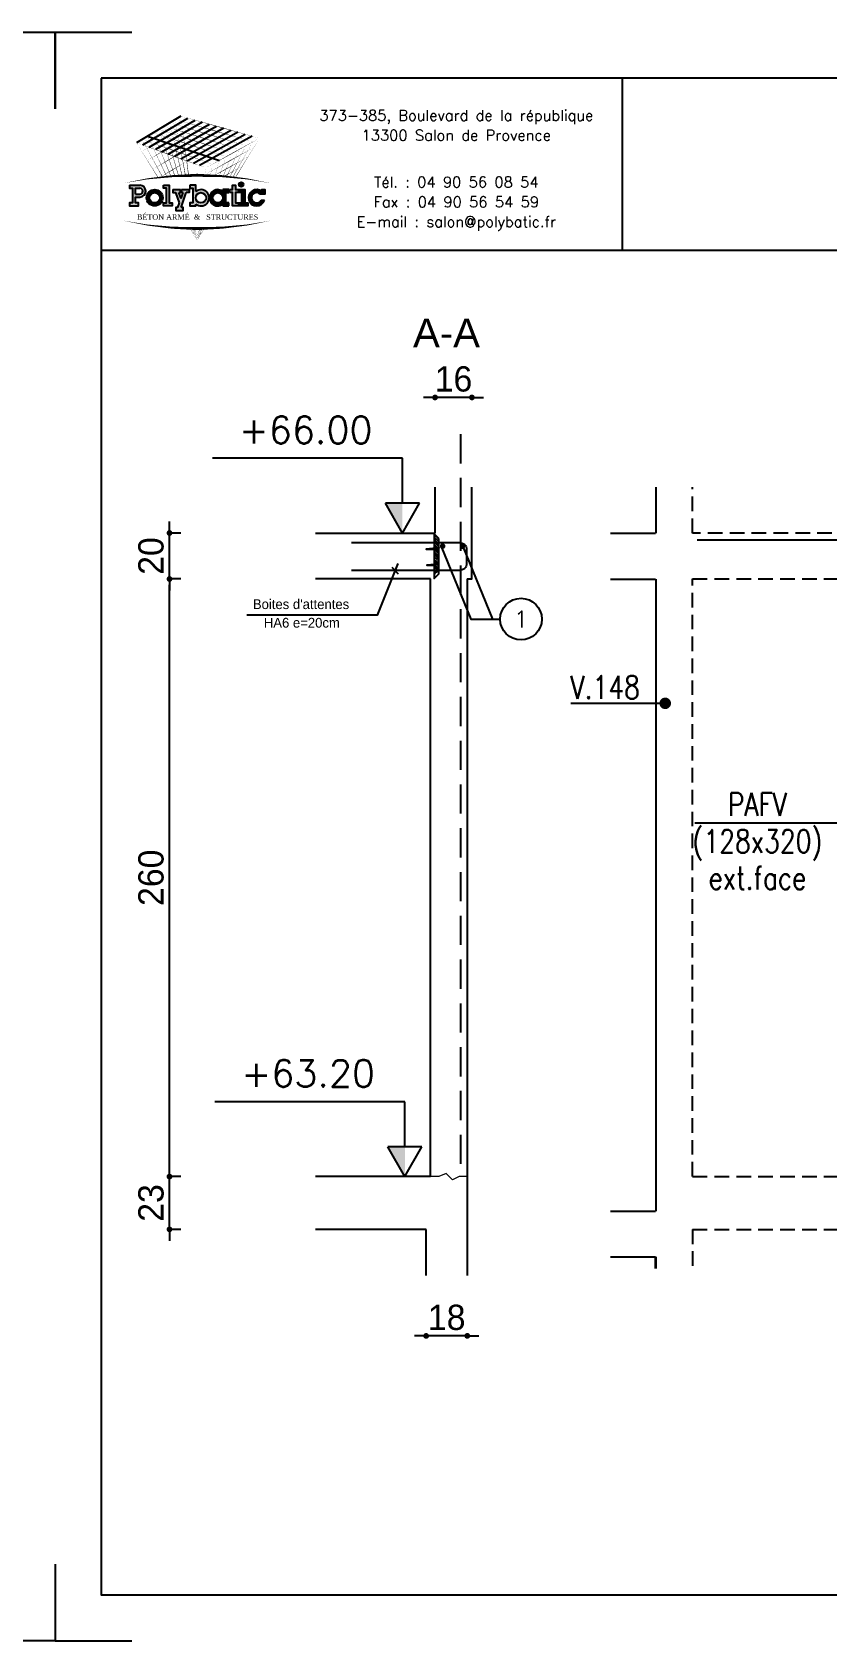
# Model space of a CAD drawing. Header units: metres. Extents: x -5618 to 118954, y -306 to 4637.
# Drawn here: x 38172 to 38519, y 894 to 1594 of the extents above; entities that cross this region are included whole.
import ezdxf
from ezdxf.enums import TextEntityAlignment as Align

# ---------------------------------------------------------------- set-up
doc = ezdxf.new("R2010")
doc.units = ezdxf.units.M
doc.linetypes.add('CACHE', pattern=[9.525, 6.35, -3.175])
doc.linetypes.add('CACHEX2', pattern=[19.05, 12.7, -6.35])
for name, color, linetype in [('COTATION', 1, 'Continuous'), ('GO-CARTOUCHE', 7, 'Continuous'), ('GO-FER-HA', 140, 'Continuous'), ('GO-TEXTE', 9, 'Continuous'), ('K_ENT_M_Building_V.76', 7, 'Continuous'), ('STR_COTATION', 1, 'Continuous'), ('STR_STA', 30, 'Continuous'), ('STR_TS', 22, 'Continuous'), ('STR_TS_TXT', 7, 'Continuous'), ('STR_VOI-POT', 6, 'Continuous')]:
    doc.layers.add(name, color=color, linetype=linetype)
doc.layers.add('Kofragna_forma', color=7, linetype='Continuous', lineweight=70)
doc.styles.add('GrDimensions', font='simplex.shx')
doc.styles.add('Lucida', font='LSANSI.TTF')
doc.styles.add('POLYBATIC', font='TIMES.TTF')
doc.styles.add('schéma', font='simplex.shx')
doc.styles.add('TEXTE', font='romans.shx')
doc.styles.add('TEXTE TS', font='romans.shx', dxfattribs={"width": 0.7, "oblique": 15})
doc.styles.add('TEXTEBA', font='ARIAL.TTF')
doc.dimstyles.new('COUPE-20', dxfattribs={"dimscale": 0.5, "dimtxt": 22, "dimasz": 5, "dimexe": 0.05, "dimexo": 0, "dimgap": 5, "dimtad": 1, "dimdec": 0, "dimdsep": 46, "dimtxsty": 'Standard', "dimblk1": 'DOT', "dimblk2": 'DOT', "dimsah": 1, "dimcen": 0, "dimdle": 150, "dimclrd": 1, "dimclre": 1, "dimclrt": 7, "dimadec": 0, "dimazin": 0, "dimtfac": 1, "dimtdec": 0, "dimtix": 1, "dimtmove": 2, "dimatfit": 3, "dimldrblk": 'DOT', "dimfxl": 0, "dimtvp": 1, "dimtolj": 1, "dimtzin": 0, "dimarcsym": 0})

# ---------------------------------------------------------------- blocks, each defined once
blk = doc.blocks.new('A$C492E529B')
h = blk.add_hatch(color=256)
h.paths.add_polyline_path([(-1.983, 0.1), (-2.083, 0.1), (-2.083, 0.3), (-1.933, 0.3, 1), (-1.933, 0.7), (-2.283, 0.7), (-2.283, 0.6), (-2.183, 0.6), (-2.183, 0.1), (-2.283, 0.1), (-2.283, 0), (-1.983, 0)])
h.paths.add_polyline_path([(-2.083, 0.4), (-2.083, 0.6), (-1.933, 0.6, -1), (-1.933, 0.4)], flags=16)
h = blk.add_hatch(color=256)
h.paths.add_polyline_path([(-1.158, 0.275, 1), (-1.708, 0.275, 1)])
h.paths.add_polyline_path([(-1.608, 0.275, -1), (-1.258, 0.275, -1)], flags=16)
for color, points in [(256, [(-0.938, 0.7), (-1.138, 0.7), (-1.138, 0.6), (-1.038, 0.6), (-1.038, 0.1), (-1.138, 0.1), (-1.138, 0), (-0.838, 0), (-0.838, 0.1), (-0.938, 0.1)]), (256, [(-0.367, 0.45), (-0.268, 0.45), (-0.268, 0.55), (-0.523, 0.55), (-0.523, 0.45), (-0.473, 0.45), (-0.543, 0.253), (-0.612, 0.45), (-0.562, 0.45), (-0.562, 0.55), (-0.818, 0.55), (-0.818, 0.45), (-0.718, 0.45), (-0.595, 0.101), (-0.648, -0.05), (-0.718, -0.05), (-0.718, -0.15), (-0.468, -0.15), (-0.468, -0.05), (-0.543, -0.05)]), (256, [(1.393, 0.55), (1.292, 0.55), (1.292, 0.7), (1.193, 0.7), (1.193, 0.55), (1.093, 0.55), (1.093, 0.45), (1.193, 0.45), (1.193, 0), (1.393, 0), (1.393, 0.1), (1.292, 0.1), (1.292, 0.45), (1.393, 0.45)]), (140, [(1.413, 0.725, 1), (1.563, 0.725, 1)]), (256, [(1.613, 0.55), (1.413, 0.55), (1.413, 0.45), (1.513, 0.45), (1.513, 0.1), (1.413, 0.1), (1.413, 0), (1.712, 0), (1.712, 0.1), (1.613, 0.1)]), (256, [(2.13, 0.4), (2.283, 0.4), (2.283, 0.55), (2.183, 0.55), (2.183, 0.487, 3.359496), (2.272, 0.2), (2.166, 0.2, -3.125802)])]:
    blk.add_hatch(color=color).paths.add_polyline_path(points)
h = blk.add_hatch(color=256)
h.paths.add_polyline_path([(-0.047, 0.487), (-0.047, 0.7), (-0.248, 0.7), (-0.248, 0.6), (-0.147, 0.6), (-0.147, 0.1), (-0.248, 0.1), (-0.248, 0), (-0.047, 0), (-0.047, 0.063, 2.12132)])
h.paths.add_polyline_path([(-0.047, 0.275, -1), (0.303, 0.275, -1)], flags=16)
h = blk.add_hatch(color=256)
h.paths.add_polyline_path([(1.073, 0.1), (0.973, 0.1), (0.973, 0.45), (1.073, 0.45), (1.073, 0.55), (0.873, 0.55), (0.873, 0.487, 2.12132), (0.873, 0.063), (0.873, 0), (1.073, 0)])
h.paths.add_polyline_path([(0.523, 0.275, -1), (0.873, 0.275, -1)], flags=16)
for p, q in [((0.873, 0.55), (0.873, 0.487)), ((1.073, 0.55), (0.873, 0.55)), ((1.073, 0.45), (1.073, 0.55)), ((-0.595, 0.101), (-0.718, 0.45)), ((-0.648, -0.05), (-0.595, 0.101)), ((-0.543, 0.253), (-0.612, 0.45)), ((-0.543, -0.05), (-0.367, 0.45)), ((-0.543, 0.253), (-0.473, 0.45)), ((0.873, 0.063), (0.873, 0)), ((0.973, 0.1), (0.973, 0.45)), ((0.973, 0.45), (1.073, 0.45)), ((1.073, 0.1), (0.973, 0.1)), ((1.073, 0), (1.073, 0.1)), ((2.166, 0.2), (2.272, 0.2)), ((0.873, 0), (1.073, 0))]:
    blk.add_line(p, q)
for points in [[(-2.283, 0.7), (-1.933, 0.7)], [(-2.283, 0.7), (-2.283, 0.6), (-2.183, 0.6), (-2.183, 0.1), (-2.283, 0.1), (-2.283, 0), (-1.983, 0), (-1.983, 0.1), (-2.083, 0.1), (-2.083, 0.3), (-1.933, 0.3)], [(-2.083, 0.4), (-2.083, 0.6), (-1.933, 0.6)], [(-1.138, 0.7), (-0.938, 0.7), (-0.938, 0.1), (-0.838, 0.1), (-0.838, 0), (-1.138, 0), (-1.138, 0.1), (-1.038, 0.1), (-1.038, 0.6), (-1.138, 0.6), (-1.138, 0.7)], [(-0.818, 0.55), (-0.562, 0.55)], [(-0.818, 0.55), (-0.818, 0.45), (-0.718, 0.45)], [(-0.612, 0.45), (-0.562, 0.45), (-0.562, 0.55)], [(-0.523, 0.55), (-0.268, 0.55), (-0.268, 0.45), (-0.367, 0.45)], [(-0.473, 0.45), (-0.523, 0.45), (-0.523, 0.55)], [(-0.248, 0.7), (-0.248, 0.6), (-0.147, 0.6), (-0.147, 0.1), (-0.248, 0.1), (-0.248, 0), (-0.047, 0), (-0.047, 0.063)], [(-0.047, 0.487), (-0.047, 0.7), (-0.248, 0.7)], [(1.093, 0.55), (1.193, 0.55), (1.193, 0.7), (1.292, 0.7), (1.292, 0.55), (1.393, 0.55), (1.393, 0.45), (1.292, 0.45), (1.292, 0.1), (1.393, 0.1), (1.393, 0), (1.193, 0), (1.193, 0.45), (1.093, 0.45)], [(1.093, 0.45), (1.093, 0.55)], [(1.413, 0.45), (1.413, 0.55), (1.613, 0.55), (1.613, 0.1), (1.712, 0.1), (1.712, 0), (1.413, 0), (1.413, 0.1), (1.513, 0.1), (1.513, 0.45), (1.413, 0.45)], [(2.183, 0.487), (2.183, 0.55), (2.283, 0.55), (2.283, 0.4), (2.13, 0.4)], [(-2.083, 0.4), (-1.933, 0.4)], [(-0.648, -0.05), (-0.718, -0.05), (-0.718, -0.15), (-0.468, -0.15), (-0.468, -0.05), (-0.543, -0.05)]]:
    blk.add_lwpolyline(points)
for centre, radius in [((-1.433, 0.275), 0.275), ((-1.433, 0.275), 0.175), ((0.128, 0.275), 0.175), ((0.698, 0.275), 0.175)]:
    blk.add_circle(centre, radius)
at = {"color": 140}
blk.add_circle((1.488, 0.725), 0.075, dxfattribs=at)
for centre, radius, start, end in [((-1.933, 0.5), 0.2, 270, 90), ((-1.933, 0.5), 0.1, 270, 90), ((0.128, 0.275), 0.275, 230.4788, 129.5212), ((0.698, 0.275), 0.275, 50.4788, 309.5212), ((2.008, 0.275), 0.275, 50.4788, 344.1734), ((2.008, 0.275), 0.175, 45.5847, 334.6231)]:
    blk.add_arc(centre, radius, start, end)
blk = doc.blocks.new('POLYBATIC')
at = {"color": 140}
for p, q in [((-0.43, 3.281), (-1.602, 2.578)), ((-1.435, 2.518), (-0.241, 3.228)), ((-1.268, 2.457), (-0.053, 3.175)), ((0.135, 3.121), (-1.101, 2.397)), ((-0.934, 2.337), (0.323, 3.068)), ((-0.767, 2.276), (0.511, 3.015)), ((-1.309, 2.754), (0.586, 2.109)), ((0.7, 2.962), (-0.6, 2.216)), ((-0.433, 2.156), (0.888, 2.908)), ((1.076, 2.855), (-0.266, 2.095)), ((-0.099, 2.035), (1.264, 2.802)), ((1.452, 2.749), (0.067, 1.974))]:
    blk.add_line(p, q, dxfattribs=at)
for points in [[(-1.016, 2.93, 0.0156, 0, 0), (-0.43, 3.281, 0, 0, 0)], [(-0.391, 2.983, 0, 0.0156, 0), (-0.923, 2.663, 0, 0, 0)], [(0.122, 2.71, 0.0156, 0, 0), (-0.869, 3.018, 0, 0, 0)], [(-0.491, 1.706, 0.0136, 0, 0), (-0.869, 3.018, 0, 0, 0)], [(-0.838, 2.873, 0.0156, 0, 0), (-0.241, 3.228, 0, 0, 0)], [(0.283, 2.803, 0.0156, 0, 0), (-0.723, 3.105, 0, 0, 0)], [(-0.398, 1.71, 0.014, 0, 0), (-0.723, 3.105, 0, 0, 0)], [(-0.661, 2.816, 0.0156, 0, 0), (-0.053, 3.175, 0, 0, 0)], [(0.444, 2.896, 0.0156, 0, 0), (-0.576, 3.193, 0, 0, 0)], [(-0.309, 1.714, 0.0145, 0, 0), (-0.576, 3.193, 0, 0, 0)], [(-0.483, 2.759, 0.0156, 0, 0), (0.135, 3.121, 0, 0, 0)], [(0.605, 2.988, 0.0156, 0, 0), (-0.43, 3.281, 0, 0, 0)], [(-0.225, 1.716, 0.0149, 0, 0), (-0.43, 3.281, 0, 0, 0)], [(-0.305, 2.702, 0.0156, 0, 0), (0.323, 3.068, 0, 0, 0)], [(-0.128, 2.646, 0.0156, 0, 0), (0.511, 3.015, 0, 0, 0)], [(1.641, 2.695, 0, 0.0156, 0), (0.605, 2.988, 0, 0, 0)], [(-1.602, 2.578, 0, 0.0156, 0), (-1.016, 2.93, 0, 0, 0)], [(-0.684, 2.246, 0.0156, 0, 0), (-1.602, 2.578, 0, 0, 0)], [(-1.031, 1.66, 0.0111, 0, 0), (-1.602, 2.578, 0, 0, 0)], [(-1.456, 2.344, 0, 0.0156, 0), (-0.923, 2.663, 0, 0, 0)], [(-0.522, 2.339, 0.0156, 0, 0), (-1.455, 2.666, 0, 0, 0)], [(-0.913, 1.673, 0.0116, 0, 0), (-1.455, 2.666, 0, 0, 0)], [(-1.435, 2.518, 0, 0.0156, 0), (-0.838, 2.873, 0, 0, 0)], [(-0.361, 2.432, 0.0156, 0, 0), (-1.309, 2.754, 0, 0, 0)], [(-0.8, 1.684, 0.0121, 0, 0), (-1.309, 2.754, 0, 0, 0)], [(-1.268, 2.457, 0, 0.0156, 0), (-0.661, 2.816, 0, 0, 0)], [(-0.2, 2.524, 0.0156, 0, 0), (-1.162, 2.842, 0, 0, 0)], [(-0.692, 1.693, 0.0126, 0, 0), (-1.162, 2.842, 0, 0, 0)], [(-1.101, 2.397, 0, 0.0156, 0), (-0.483, 2.759, 0, 0, 0)], [(-0.039, 2.617, 0.0156, 0, 0), (-1.016, 2.93, 0, 0, 0)], [(-0.589, 1.7, 0.0131, 0, 0), (-1.016, 2.93, 0, 0, 0)], [(-0.934, 2.337, 0, 0.0156, 0), (-0.305, 2.702, 0, 0, 0)], [(-0.352, 2.685, 0, 0.0156, 0), (-0.831, 2.397, 0, 0, 0)], [(-0.767, 2.276, 0, 0.0156, 0), (-0.128, 2.646, 0, 0, 0)], [(-0.6, 2.216, 0, 0.0156, 0), (0.05, 2.589, 0, 0, 0)], [(0.937, 2.305, 0, 0.0156, 0), (-0.039, 2.617, 0, 0, 0)], [(0.05, 2.589, 0.0156, 0, 0), (0.7, 2.962, 0, 0, 0)], [(1.113, 2.402, 0, 0.0156, 0), (0.122, 2.71, 0, 0, 0)], [(0.227, 2.532, 0.0156, 0, 0), (0.888, 2.908, 0, 0, 0)], [(1.289, 2.5, 0, 0.0156, 0), (0.283, 2.803, 0, 0, 0)], [(0.405, 2.475, 0.0156, 0, 0), (1.076, 2.855, 0, 0, 0)], [(1.465, 2.598, 0, 0.0156, 0), (0.444, 2.896, 0, 0, 0)], [(0.582, 2.418, 0.0156, 0, 0), (1.264, 2.802, 0, 0, 0)], [(0.76, 2.362, 0.0156, 0, 0), (1.452, 2.749, 0, 0, 0)], [(0.937, 2.305, 0.0156, 0, 0), (1.641, 2.695, 0, 0, 0)], [(0.942, 1.67, 0.0112, 0, 0), (1.465, 2.598, 0, 0, 0)], [(1.012, 1.663, 0.012, 0, 0), (1.641, 2.695, 0, 0, 0)], [(-1.31, 2.109, 0, 0.0156, 0), (-0.831, 2.397, 0, 0, 0)], [(-1.165, 1.875, 0, 0.0156, 0), (-0.739, 2.131, 0, 0, 0)], [(-0.312, 2.386, 0, 0.0156, 0), (-0.739, 2.131, 0, 0, 0)], [(0.234, 1.914, 0, 0.0156, 0), (-0.684, 2.246, 0, 0, 0)], [(0.41, 2.012, 0, 0.0156, 0), (-0.522, 2.339, 0, 0, 0)], [(-0.433, 2.156, 0, 0.0156, 0), (0.227, 2.532, 0, 0, 0)], [(0.586, 2.109, 0, 0.0156, 0), (-0.361, 2.432, 0, 0, 0)], [(-0.266, 2.095, 0, 0.0156, 0), (0.405, 2.475, 0, 0, 0)], [(0.762, 2.207, 0, 0.0156, 0), (-0.2, 2.524, 0, 0, 0)], [(-0.099, 2.035, 0, 0.0156, 0), (0.582, 2.418, 0, 0, 0)], [(0.067, 1.974, 0, 0.0156, 0), (0.76, 2.362, 0, 0, 0)], [(0.234, 1.914, 0, 0.0156, 0), (0.937, 2.305, 0, 0, 0)], [(0.587, 1.7, 0.00718, 0, 0), (0.762, 2.207, 0, 0, 0)], [(0.689, 1.693, 0.0083, 0, 0), (0.937, 2.305, 0, 0, 0)], [(0.765, 1.884, 0.0156, 0, 0), (1.342, 2.205, 0, 0, 0)], [(0.781, 1.685, 0.00933, 0, 0), (1.113, 2.402, 0, 0, 0)], [(0.852, 2.095, 0.0156, 0, 0), (1.491, 2.45, 0, 0, 0)], [(0.865, 1.678, 0.0103, 0, 0), (1.289, 2.5, 0, 0, 0)], [(-1.953, 1.508, 0, 0.0781, -0.053843), (0, 1.719, 0, 0, 0)], [(-1.019, 1.641, 0, 0.0156, 0), (-0.646, 1.864, 0, 0, 0)], [(-0.273, 2.088, 0, 0.0156, 0), (-0.646, 1.864, 0, 0, 0)], [(-0.234, 1.79, 0, 0.00638, 0), (-0.365, 1.711, 0, 0.00638, 0)], [(1.953, 1.508, 0, 0.0781, 0.053843), (0, 1.719, 0, 0, 0)], [(0.213, 1.74, 0, 0.0156, 0), (0.852, 2.095, 0, 0, 0)], [(0.21, 1.716, 0.00323, 0, 0), (0.234, 1.914, 0, 0, 0)], [(0.349, 1.712, 0.00465, 0, 0), (0.41, 2.012, 0, 0, 0)], [(0.447, 1.708, 0.00693, 0.0156, 0), (0.767, 1.886, 0, 0, 0)], [(0.474, 1.706, 0.00597, 0, 0), (0.586, 2.109, 0, 0, 0)], [(0.68, 1.675, 0.0156, 0, 0), (1.193, 1.96, 0, 0, 0)], [(0.96, 1.668, 0.00293, 0, 0), (1.044, 1.715, 0, 0, 0)], [(-1.953, 0.523, 0, 0.0781, 0.053843), (0, 0.312, 0, 0, 0)], [(1.953, 0.523, 0, 0.0781, -0.053843), (0, 0.312, 0, 0, 0)], [(0, 0, 0, 0.00381, 0), (-0.195, 0.315, 0, 0.00381, 0)], [(0, 0, 0, 0.00368, 0), (-0.171, 0.314, 0, 0.00368, 0)], [(0, 0, 0, 0.00356, 0), (-0.149, 0.314, 0, 0.00356, 0)], [(0, 0, 0, 0.00345, 0), (-0.128, 0.313, 0, 0.00345, 0)], [(0, 0, 0, 0.00334, 0), (-0.109, 0.313, 0, 0.00334, 0)], [(0, 0, 0, 0.00324, 0), (-0.09, 0.313, 0, 0.00324, 0)], [(0, 0, 0, 0.00315, 0), (-0.073, 0.313, 0, 0.00315, 0)], [(0, 0, 0, 0.00306, 0), (-0.056, 0.313, 0, 0.00306, 0)], [(0, 0, 0, 0.00306, 0), (-0.056, 0.313, 0, 0.00306, 0)], [(0, 0, 0, 0.00298, 0), (-0.041, 0.313, 0, 0.00298, 0)], [(0, 0, 0, 0.0051, 0), (0.038, 0.313, 0, 0.0051, 0)], [(0, 0, 0, 0.00425, 0), (0.127, 0.313, 0, 0.00425, 0)], [(0, 0, 0, 0.00408, 0), (0.145, 0.314, 0, 0.00408, 0)], [(0, 0, 0, 0.00392, 0), (0.162, 0.314, 0, 0.00392, 0)], [(0, 0, 0, 0.00378, 0), (0.177, 0.314, 0, 0.00378, 0)], [(0, 0, 0, 0.00365, 0), (0.191, 0.315, 0, 0.00365, 0)], [(0, 0, 0, 0.00486, 0), (0.064, 0.313, 0, 0.00486, 0)], [(0, 0, 0, 0.00464, 0), (0.087, 0.313, 0, 0.00464, 0)], [(0, 0, 0, 0.00443, 0), (0.108, 0.313, 0, 0.00443, 0)]]:
    blk.add_lwpolyline(points, format="xyseb", dxfattribs=at)
at = {"color": 5, "xscale": 0.78125, "yscale": 0.78125, "zscale": 0.78125}
blk.add_blockref('A$C492E529B', (0, 0.91), dxfattribs=at)
at = {"lineweight": 60, "style": 'POLYBATIC'}
for s, p in [('BÉTON ARMÉ', (-1.587, 0.547)), ('STRUCTURES', (0.24, 0.547))]:
    blk.add_text(s, height=0.1406, dxfattribs=at).set_placement(p)
at = {"color": 140, "style": 'POLYBATIC'}
blk.add_text('&', height=0.141, dxfattribs=at).set_placement((0, 0.547), align=Align.CENTER)
blk = doc.blocks.new('ime')
at = {"layer": 'COTATION', "const_width": 2.5}
blk.add_lwpolyline([(1.25, 0, -1), (-1.25, 0, -1)], format="xyb", close=True, dxfattribs=at)
at = {"layer": 'COTATION'}
blk.add_lwpolyline([(41.09, 0), (0, 0)], dxfattribs=at)
at = {"layer": 'COTATION', "color": 7, "style": 'TEXTE TS', "width": 0.8}
blk.add_attdef('NAME', (9.08, 2), '', height=10, dxfattribs=at)
blk = doc.blocks.new('_DOT')
at = {"color": 0, "linetype": 'ByBlock'}
blk.add_line((-0.5, 0), (-1, 0), dxfattribs=at)
at = {"color": 0, "linetype": 'ByBlock', "const_width": 0.5}
blk.add_lwpolyline([(-0.25, 0, 1), (0.25, 0, 1)], format="xyb", close=True, dxfattribs=at)
blk = doc.blocks.new('*D974')
at = {"layer": 'COTATION', "color": 1, "lineweight": -2, "ltscale": 4.5}
for p, q in [((38232.23, 1098.29), (38232.23, 1100.79)), ((38237.23, 1095.79), (38232.2, 1095.79)), ((38232.23, 1072.79), (38232.23, 1095.79)), ((38237.23, 1072.79), (38232.2, 1072.79)), ((38232.23, 1070.29), (38232.23, 1067.79))]:
    blk.add_line(p, q, dxfattribs=at)
at = {"layer": 'DEFPOINTS', "color": 0, "lineweight": -3, "ltscale": 4.5}
for p in [(38232.23, 1095.79), (38295.79, 1095.79), (38295.79, 1072.79)]:
    blk.add_point(p, dxfattribs=at)
at = {"layer": 'COTATION', "color": 1, "lineweight": -2, "ltscale": 4.5, "xscale": 2.5, "yscale": 2.5, "zscale": 2.5}
for p, rotation in [((38232.23, 1095.79), 270), ((38232.23, 1072.79), 90)]:
    blk.add_blockref('_DOT', p, dxfattribs=dict(at, rotation=rotation))
at = {"layer": 'COTATION', "color": 7, "lineweight": -3, "ltscale": 4.5, "insert": (38224.23, 1084.29), "char_height": 11, "attachment_point": 5, "rotation": 90}
blk.add_mtext('\\A1;23', dxfattribs=at)
blk = doc.blocks.new('*D975')
at = {"layer": 'COTATION', "color": 1, "lineweight": -2, "ltscale": 4.5}
for p, q in [((38237.23, 1355.79), (38232.2, 1355.79)), ((38232.23, 1098.29), (38232.23, 1353.29)), ((38237.23, 1095.79), (38232.2, 1095.79))]:
    blk.add_line(p, q, dxfattribs=at)
at = {"layer": 'DEFPOINTS', "color": 0, "lineweight": -3, "ltscale": 4.5}
for p in [(38232.23, 1355.79), (38295.79, 1355.79), (38295.79, 1095.79)]:
    blk.add_point(p, dxfattribs=at)
at = {"layer": 'COTATION', "color": 1, "lineweight": -2, "ltscale": 4.5, "xscale": 2.5, "yscale": 2.5, "zscale": 2.5}
for p, rotation in [((38232.23, 1355.79), 90), ((38232.23, 1095.79), 270)]:
    blk.add_blockref('_DOT', p, dxfattribs=dict(at, rotation=rotation))
at = {"layer": 'COTATION', "color": 7, "lineweight": -3, "ltscale": 4.5, "insert": (38224.23, 1225.79), "char_height": 11, "attachment_point": 5, "rotation": 90}
blk.add_mtext('\\A1;260', dxfattribs=at)
blk = doc.blocks.new('*D976')
at = {"layer": 'COTATION', "color": 1, "lineweight": -2, "ltscale": 4.5}
for p, q in [((38232.23, 1378.29), (38232.23, 1380.79)), ((38237.23, 1375.79), (38232.2, 1375.79)), ((38232.23, 1355.79), (38232.23, 1375.79)), ((38237.23, 1355.79), (38232.2, 1355.79)), ((38232.23, 1353.29), (38232.23, 1350.79))]:
    blk.add_line(p, q, dxfattribs=at)
at = {"layer": 'DEFPOINTS', "color": 0, "lineweight": -3, "ltscale": 4.5}
for p in [(38232.23, 1375.79), (38295.79, 1375.79), (38295.79, 1355.79)]:
    blk.add_point(p, dxfattribs=at)
at = {"layer": 'COTATION', "color": 1, "lineweight": -2, "ltscale": 4.5, "xscale": 2.5, "yscale": 2.5, "zscale": 2.5}
for p, rotation in [((38232.23, 1375.79), 270), ((38232.23, 1355.79), 90)]:
    blk.add_blockref('_DOT', p, dxfattribs=dict(at, rotation=rotation))
at = {"layer": 'COTATION', "color": 7, "lineweight": -3, "ltscale": 4.5, "insert": (38224.23, 1365.79), "char_height": 11, "attachment_point": 5, "rotation": 90}
blk.add_mtext('\\A1;20', dxfattribs=at)
blk = doc.blocks.new('stab')
at = {"layer": 'STR_STA'}
h = blk.add_hatch(dxfattribs=at)
h.set_pattern_fill('ANSI31', color=9, scale=6.075, angle=-540, style=0)
h.set_pattern_definition([(315, (-54992.6584, 395894.73794), (-0.536959212, -0.536959212), [])])
h.paths.add_polyline_path([(8.55, 0), (6.53, -2.03), (4.9, -2.03), (4.9, 0)])
h.paths.add_polyline_path([(4.9, 0), (4.9, -2.03), (1.75, -2.03), (1.95, 0)])
h.paths.add_polyline_path([(1.41, 0), (1.73, -2.03), (-8.03, -2.03), (-7.82, 0)])
h.paths.add_polyline_path([(-8.11, -1.56), (-9.67, 0), (-8.25, 0)])
at = {"layer": 'STR_STA', "color": 1}
blk.add_lwpolyline([(-5.93, 36.01), (-5.93, 0.57), (-5.93, -11.07, 0.414214), (-2.89, -14.1), (3.18, -14.1, 0.414214), (6.22, -11.07), (6.22, 36.01)], format="xyb", dxfattribs=at)
blk.add_lwpolyline([(-7.65, -2.03), (-9.67, 0), (9.67, 0), (7.65, -2.03)], close=True, dxfattribs=at)
blk.add_lwpolyline([(-3.88, 0), (-3.68, -2.22), (-3.09, 3.47), (-3.09, 0), (3.09, 0), (3.42, -2.09), (3.94, 3.21), (3.94, 0)], dxfattribs=at)
at = {"layer": 'STR_STA', "color": 6, "linetype": 'Continuous', "const_width": 1.2}
for points in [[(-3.75, -3.69, -1), (-4.95, -3.69, -1)], [(-3.64, -12.3, -1), (-4.84, -12.3, -1)]]:
    blk.add_lwpolyline(points, format="xyb", close=True, dxfattribs=at)
blk = doc.blocks.new('*D980')
at = {"layer": 'DEFPOINTS', "color": 0, "lineweight": -3, "ltscale": 4.5}
for p in [(38347.79, 1434.77), (38347.79, 1395.79, 187.69), (38363.79, 1395.79, 187.69)]:
    blk.add_point(p, dxfattribs=at)
at = {"layer": 'STR_COTATION', "color": 1, "lineweight": -2, "ltscale": 4.5}
for p, q in [((38345.29, 1434.77), (38342.79, 1434.77)), ((38347.79, 1434.78), (38347.79, 1434.8)), ((38363.79, 1434.77), (38347.79, 1434.77)), ((38363.79, 1434.78), (38363.79, 1434.8)), ((38366.29, 1434.77), (38368.79, 1434.77))]:
    blk.add_line(p, q, dxfattribs=at)
at = {"layer": 'STR_COTATION', "color": 1, "lineweight": -2, "ltscale": 4.5, "xscale": 2.5, "yscale": 2.5, "zscale": 2.5}
blk.add_blockref('_DOT', (38347.79, 1434.77), dxfattribs=at)
at = {"layer": 'STR_COTATION', "color": 1, "lineweight": -2, "ltscale": 4.5, "xscale": 2.5, "yscale": 2.5, "zscale": 2.5, "rotation": 180}
blk.add_blockref('_DOT', (38363.79, 1434.77), dxfattribs=at)
at = {"layer": 'STR_COTATION', "color": 7, "lineweight": -3, "ltscale": 4.5, "insert": (38355.79, 1442.77), "char_height": 11, "attachment_point": 5}
blk.add_mtext('\\A1;16', dxfattribs=at)
blk = doc.blocks.new('*D981')
at = {"layer": 'DEFPOINTS', "color": 0, "lineweight": -3, "ltscale": 4.5}
for p in [(38343.89, 1060.32, 187.69), (38361.79, 1060.32, 187.69), (38343.89, 1026.46)]:
    blk.add_point(p, dxfattribs=at)
at = {"layer": 'STR_COTATION', "color": 1, "lineweight": -2, "ltscale": 4.5}
for p, q in [((38341.39, 1026.46), (38338.89, 1026.46)), ((38361.79, 1026.46), (38343.89, 1026.46)), ((38343.89, 1026.44), (38343.89, 1026.43)), ((38361.79, 1026.44), (38361.79, 1026.43)), ((38364.29, 1026.46), (38366.79, 1026.46))]:
    blk.add_line(p, q, dxfattribs=at)
at = {"layer": 'STR_COTATION', "color": 1, "lineweight": -2, "ltscale": 4.5, "xscale": 2.5, "yscale": 2.5, "zscale": 2.5}
blk.add_blockref('_DOT', (38343.89, 1026.46), dxfattribs=at)
at = {"layer": 'STR_COTATION', "color": 1, "lineweight": -2, "ltscale": 4.5, "xscale": 2.5, "yscale": 2.5, "zscale": 2.5, "rotation": 180}
blk.add_blockref('_DOT', (38361.79, 1026.46), dxfattribs=at)
at = {"layer": 'STR_COTATION', "color": 7, "lineweight": -3, "ltscale": 4.5, "insert": (38352.84, 1034.46), "char_height": 11, "attachment_point": 5}
blk.add_mtext('\\A1;18', dxfattribs=at)
blk = doc.blocks.new('mrega')
at = {"layer": 'STR_TS_TXT', "style": 'TEXTE TS', "width": 0.8}
for tag, p in [('ST10', (14.48, 0)), ('DIM', (14.48, -16)), ('NOTE', (14.48, -32))]:
    blk.add_attdef(tag, text='', height=10, dxfattribs=at).set_placement(p, align=Align.CENTER)

msp = doc.modelspace()

# ---------------------------------------------------------------- linework, layer by layer
at = {"color": 7, "linetype": 'Continuous', "lineweight": -3}
for p, q in [((38340.97, 1388.79, 187.69), (38326.22, 1388.79, 187.69)), ((38333.59, 1375.79, 187.69), (38326.22, 1388.79, 187.69)), ((38340.97, 1388.79, 187.69), (38326.22, 1388.79, 187.69)), ((38333.59, 1375.79, 187.69), (38326.22, 1388.79, 187.69)), ((38333.59, 1375.79, 187.69), (38340.97, 1388.79, 187.69)), ((38333.59, 1375.79, 187.69), (38340.97, 1388.79, 187.69)), ((38342.02, 1108.79, 187.69), (38327.27, 1108.79, 187.69)), ((38334.65, 1095.79, 187.69), (38327.27, 1108.79, 187.69)), ((38342.02, 1108.79, 187.69), (38327.27, 1108.79, 187.69)), ((38334.65, 1095.79, 187.69), (38327.27, 1108.79, 187.69)), ((38334.65, 1095.79, 187.69), (38342.02, 1108.79, 187.69)), ((38334.65, 1095.79, 187.69), (38342.02, 1108.79, 187.69))]:
    msp.add_line(p, q, dxfattribs=at)
for points in [[(38149.15, 1593.71), (38182.48, 1593.71), (38182.48, 1560.38)], [(38182.48, 1560.38), (38182.48, 1593.71), (38215.81, 1593.71)], [(38429.13, 1573.71), (38429.13, 1498.77)], [(39152.39, 1498.77), (38202.48, 1498.77)], [(38182.48, 927.11), (38182.48, 893.78), (38149.15, 893.78)], [(38182.48, 927.11), (38182.48, 893.78), (38215.81, 893.78)]]:
    msp.add_lwpolyline(points)
msp.add_lwpolyline([(38202.48, 1573.71), (38202.48, 913.78), (39152.39, 913.78), (39152.39, 1573.71)], close=True)
at = {"lineweight": 18, "elevation": 187.69}
msp.add_lwpolyline([(38361.79, 1095.79), (38358.33, 1095.79), (38355.31, 1094.36), (38352.56, 1097.13), (38349.4, 1095.79), (38345.79, 1095.79)], dxfattribs=at)
at = {"color": 7, "linetype": 'Continuous', "lineweight": -3}
for points in [[(38326.22, 1388.79, 187.69), (38333.59, 1375.79, 187.69), (38333.59, 1388.76, 187.69)], [(38326.22, 1388.79, 187.69), (38333.59, 1375.79, 187.69), (38333.59, 1388.76, 187.69)], [(38327.27, 1108.79, 187.69), (38334.65, 1095.79, 187.69), (38334.65, 1108.75, 187.69)], [(38327.27, 1108.79, 187.69), (38334.65, 1095.79, 187.69), (38334.65, 1108.75, 187.69)]]:
    msp.add_solid(points, dxfattribs=at)
at = {"layer": 'GO-CARTOUCHE', "color": 2, "ltscale": 3}
msp.add_line((38328.98, 1360.98, 187.69), (38331.79, 1358.01, 187.69), dxfattribs=at)
at = {"layer": 'GO-CARTOUCHE', "color": 2, "ltscale": 3, "elevation": 187.69}
msp.add_lwpolyline([(38331.58, 1362.49), (38322.62, 1340.08), (38265.92, 1340.08)], dxfattribs=at)
at = {"layer": 'GO-FER-HA', "elevation": 187.69}
for points in [[(38350.49, 1369.96), (38363.37, 1338.32), (38376.11, 1338.32)], [(38359.82, 1369.96), (38372.7, 1338.32), (38376.11, 1338.32)]]:
    msp.add_lwpolyline(points, dxfattribs=at)
at = {"layer": 'GO-FER-HA'}
msp.add_circle((38385.17, 1338.32, 187.69), 9.06, dxfattribs=at)
at = {"layer": 'K_ENT_M_Building_V.76', "color": 30, "linetype": 'Continuous', "lineweight": -3}
for p, q in [((38327.09, 1408.29, 187.69), (38250.95, 1408.29, 187.69)), ((38327.09, 1408.29, 187.69), (38250.95, 1408.29, 187.69)), ((38333.59, 1408.29, 187.69), (38327.09, 1408.29, 187.69)), ((38333.59, 1408.29, 187.69), (38327.09, 1408.29, 187.69)), ((38333.59, 1388.79, 187.69), (38333.59, 1408.29, 187.69)), ((38333.59, 1388.79, 187.69), (38333.59, 1408.29, 187.69)), ((38328.15, 1128.29, 187.69), (38252.01, 1128.29, 187.69)), ((38328.15, 1128.29, 187.69), (38252.01, 1128.29, 187.69)), ((38334.65, 1128.29, 187.69), (38328.15, 1128.29, 187.69)), ((38334.65, 1128.29, 187.69), (38328.15, 1128.29, 187.69)), ((38334.65, 1108.79, 187.69), (38334.65, 1128.29, 187.69)), ((38334.65, 1108.79, 187.69), (38334.65, 1128.29, 187.69))]:
    msp.add_line(p, q, dxfattribs=at)
at = {"layer": 'Kofragna_forma', "color": 4, "lineweight": -3}
for p, q in [((38347.79, 1375.79, 187.69), (38347.79, 1395.79, 187.69)), ((38443.84, 1395.79, 187.69), (38443.84, 1375.75, 187.69)), ((38295.79, 1375.79, 187.69), (38347.79, 1375.79, 187.69)), ((38424.05, 1375.75, 187.69), (38443.75, 1375.75, 187.69)), ((38345.79, 1355.79, 187.69), (38295.79, 1355.79, 187.69)), ((38345.79, 1095.79, 187.69), (38345.79, 1355.79, 187.69)), ((38361.79, 1355.79, 187.69), (38361.79, 1052.79, 187.69)), ((38424.05, 1355.75, 187.69), (38443.75, 1355.75, 187.69)), ((38443.84, 1355.75, 187.69), (38443.84, 1156.79, 187.69)), ((38443.84, 1156.79, 187.69), (38443.84, 1080.79, 187.69)), ((38345.79, 1095.79, 187.69), (38295.79, 1095.79, 187.69)), ((38424.05, 1080.79, 187.69), (38443.75, 1080.79, 187.69)), ((38343.89, 1072.79, 187.69), (38295.79, 1072.79, 187.69)), ((38343.89, 1052.79, 187.69), (38343.89, 1072.79, 187.69)), ((38424.05, 1060.79, 187.69), (38443.75, 1060.79, 187.69)), ((38443.75, 1055.79, 187.69), (38443.75, 1060.79, 187.69)), ((38443.84, 1060.79, 187.69), (38443.84, 1055.79, 187.69))]:
    msp.add_line(p, q, dxfattribs=at)
at = {"layer": 'Kofragna_forma', "linetype": 'CACHE', "lineweight": -3}
for p, q in [((38459.84, 1375.79, 187.69), (38459.84, 1395.79, 187.69)), ((39034.79, 1375.79, 187.69), (38459.84, 1375.79, 187.69)), ((38459.84, 1095.79, 187.69), (38459.84, 1355.79, 187.69)), ((38459.84, 1355.79, 187.69), (39034.79, 1355.79, 187.69)), ((38459.84, 1095.79, 187.69), (39034.79, 1095.79, 187.69)), ((38459.84, 1072.79, 187.69), (39034.79, 1072.79, 187.69)), ((38459.84, 1072.79, 187.69), (38459.84, 1055.79, 187.69)), ((38459.84, 1072.79, 187.69), (38459.84, 1055.79, 187.69))]:
    msp.add_line(p, q, dxfattribs=at)
at = {"layer": 'Kofragna_forma', "color": 4, "lineweight": -3, "elevation": 187.69}
msp.add_lwpolyline([(38361.79, 1355.79), (38363.79, 1355.79), (38363.79, 1395.79)], dxfattribs=at)
at = {"layer": 'STR_TS', "color": 3, "elevation": 187.69}
msp.add_lwpolyline([(38460.84, 1249.64), (38588.84, 1249.64)], dxfattribs=at)
at = {"layer": 'STR_VOI-POT'}
msp.add_line((38461.84, 1372.79, 187.69), (39033.79, 1372.79, 187.69), dxfattribs=at)
at = {"layer": 'STR_VOI-POT', "color": 1, "linetype": 'CACHEX2', "elevation": 187.69}
msp.add_lwpolyline([(38358.79, 1418.79), (38358.79, 1095.79)], dxfattribs=at)

# ---------------------------------------------------------------- block references
at = {"xscale": 16.49835000000894, "yscale": 16.49834999989253, "zscale": 16.49835000000003}
msp.add_blockref('POLYBATIC', (38244.25, 1503.09), dxfattribs=at)
at = {"layer": 'COTATION'}
ref = msp.add_blockref('ime', (38447.91, 1301.69, 187.69), dxfattribs=dict(at, xscale=-1))
ref.add_attrib('NAME', 'V.148', (38406.7, 1303.69, 187.69), dxfattribs={"color": 7, "height": 10, "style": 'TEXTE TS', "width": 0.8})
at = {"layer": 'STR_STA', "xscale": -1, "zscale": 0.001000000000004775, "rotation": 90}
msp.add_blockref('stab', (38347.37, 1365.72, 187.69), dxfattribs=at)
at = {"layer": 'STR_TS_TXT'}
msp.add_blockref('mrega', (38473.57, 1252.69, 281.53), dxfattribs=at).add_auto_attribs({'NOTE': 'ext.face', 'ST10': 'PAFV', 'DIM': '(128x320)'})

# ---------------------------------------------------------------- texts
at = {"style": 'schéma'}
for s, p in [('373-385, Boulevard de la république', (38357.01, 1555.18)), ('13300 Salon de Provence', (38357.01, 1546.55)), ('Tél. : 04 90 56 08 54', (38357.01, 1526.16)), ('Fax : 04 90 56 54 59', (38357.01, 1517.53)), ('E-mail : salon@polybatic.fr', (38357.01, 1508.9))]:
    msp.add_text(s, height=4.6662, dxfattribs=at).set_placement(p, align=Align.CENTER)
at = {"layer": 'GO-FER-HA', "style": 'TEXTE'}
msp.add_text('1', height=7.2, dxfattribs=at).set_placement((38385.17, 1338.32, 187.69), align=Align.MIDDLE_CENTER)
at = {"layer": 'GO-TEXTE', "style": 'TEXTEBA'}
msp.add_text('A-A', height=12.497, dxfattribs=at).set_placement((38338.2, 1456.62, 187.69))
at = {"layer": 'GO-TEXTE', "linetype": 'Continuous', "style": 'Lucida'}
for s, p in [("Boites d'attentes", (38268.52, 1342.7, 187.69)), ('HA6 e=20cm', (38273.28, 1334.62, 187.69))]:
    msp.add_text(s, height=4.256, rotation=0.0018, dxfattribs=at).set_placement(p)
at = {"layer": 'K_ENT_M_Building_V.76', "color": 0, "linetype": 'Continuous', "lineweight": -3, "char_height": 11.7, "attachment_point": 9, "style": 'GrDimensions'}
for s, insert in [('+66.00', (38320.59, 1414.79, 187.69)), ('\\A1;+63.20', (38321.65, 1134.79, 187.69))]:
    msp.add_mtext(s, dxfattribs=dict(at, insert=insert))

# ---------------------------------------------------------------- dimensions: what is measured, and where the dimension line sits
at = {"layer": 'COTATION', "lineweight": -3, "ltscale": 4.5}
for base, p1, p2, picture, middle in [((38232.23, 1375.79, 93.84), (38295.79, 1355.79, 93.84), (38295.79, 1375.79, 93.84), '*D976', (38224.23, 1365.79, 93.84)), ((38232.23, 1355.79, 93.84), (38295.79, 1095.79, 93.84), (38295.79, 1355.79, 93.84), '*D975', (38224.23, 1225.79, 93.84)), ((38232.23, 1095.79, 93.84), (38295.79, 1072.79, 93.84), (38295.79, 1095.79, 93.84), '*D974', (38224.23, 1084.29, 93.84))]:
    dim = msp.add_linear_dim(base=base, p1=p1, p2=p2, angle=90, dimstyle='COUPE-20', dxfattribs=at)
    dim.commit()
    dim.dimension.update_dxf_attribs({"geometry": picture, "text_midpoint": middle})
at = {"layer": 'STR_COTATION', "lineweight": -3, "ltscale": 4.5}
for base, p1, p2, picture, middle in [((38347.79, 1434.77), (38363.79, 1395.79, 187.69), (38347.79, 1395.79, 187.69), '*D980', (38355.79, 1442.77)), ((38343.89, 1026.46), (38361.79, 1060.32, 187.69), (38343.89, 1060.32, 187.69), '*D981', (38352.84, 1034.46))]:
    dim = msp.add_linear_dim(base=base, p1=p1, p2=p2, angle=180, dimstyle='COUPE-20', override={"dimfxl": 0.1}, dxfattribs=at)
    dim.commit()
    dim.dimension.update_dxf_attribs({"geometry": picture, "text_midpoint": middle})

doc.saveas('drawing.dxf')
